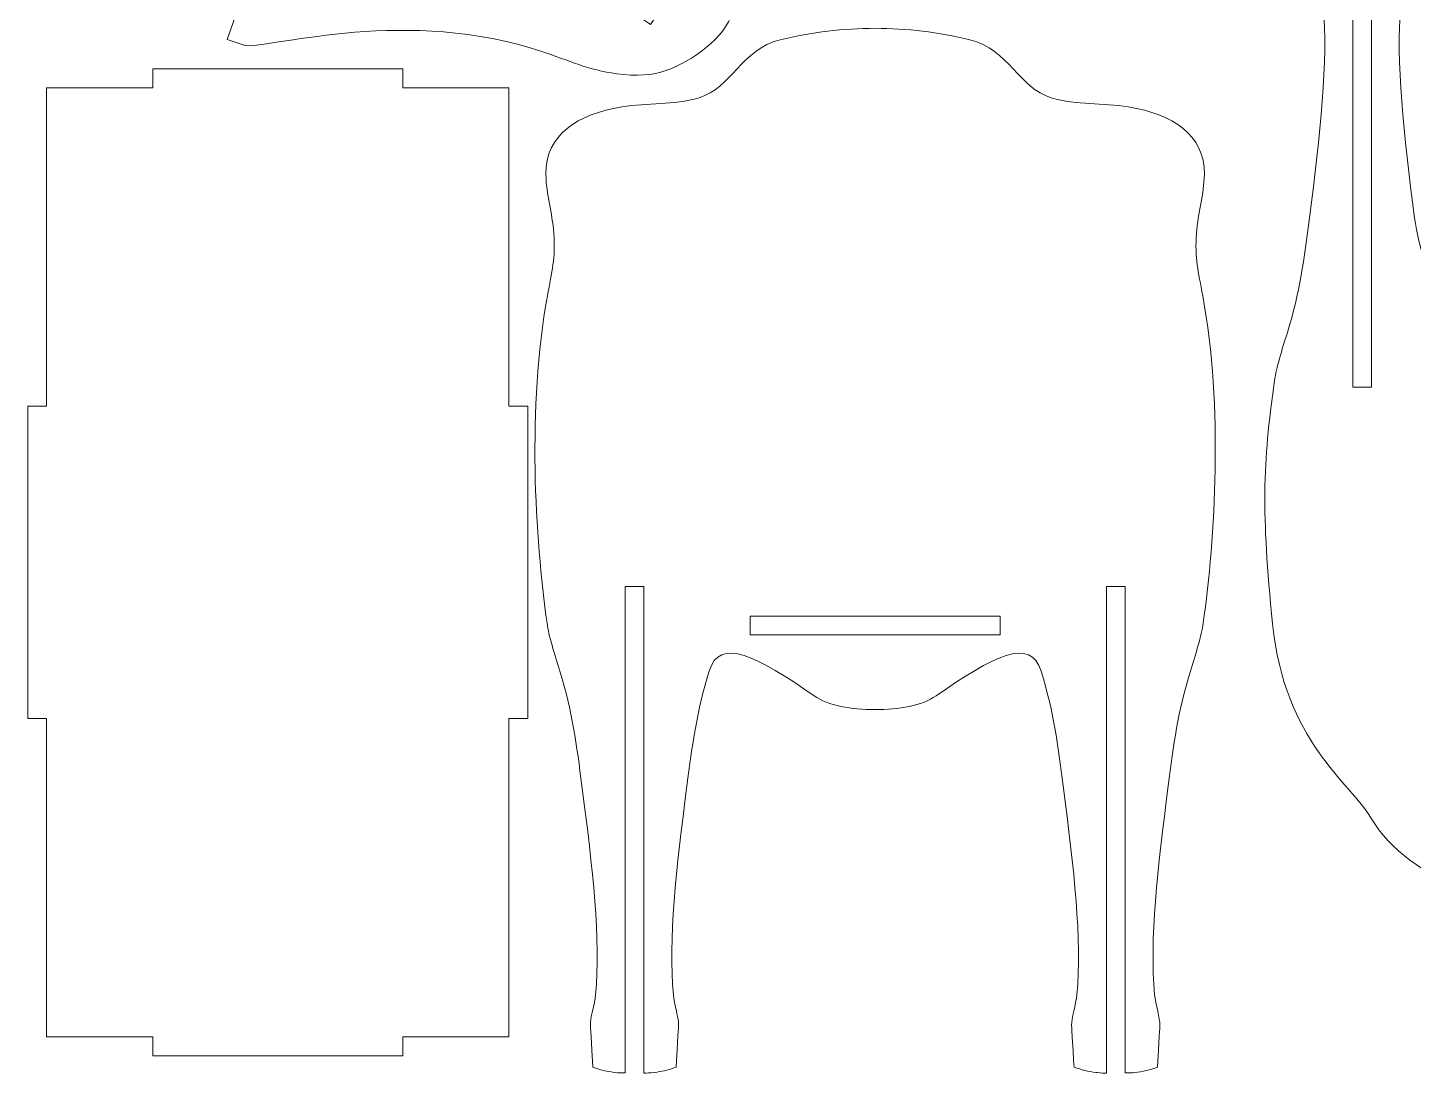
# Model space of a CAD drawing. Header units: millimetres. Extents: x -265 to 268, y -172 to 172.
# Drawn here: x -265.4 to -43.8, y -171.7 to -4.4 of the extents above; entities that cross this region are included whole.
import ezdxf

# ---------------------------------------------------------------- set-up
doc = ezdxf.new("R2010")
doc.units = ezdxf.units.MM
doc.header["$MEASUREMENT"] = 0
doc.layers.add('Camada 1', color=7, linetype='Continuous')

msp = doc.modelspace()

# ---------------------------------------------------------------- linework, layer by layer
at = {"layer": 'Camada 1', "color": 250, "lineweight": 20}
for points, knots in [([(-163.3278, -11.219), (-165.4567, -11.9773), (-168.0792, -12.1499), (-171.1933, -11.7353), (-171.1933, -11.7353), (-175.8462, -11.1159), (-178.831, -9.6159), (-183.02, -8.2169), (-183.02, -8.2169), (-204.7166, -0.9712), (-225.6192, -7.4778), (-230.6805, -7.2331), (-230.6805, -7.2331), (-230.6805, -7.2331), (-233.5116, -6.2407), (-233.5116, -6.2407), (-233.5116, -6.2407), (-233.5116, -6.2407), (-229.9422, 3.9426), (-229.9422, 3.9426), (-229.9422, 3.9426), (-229.9422, 3.9426), (-227.1111, 2.9503), (-227.1111, 2.9503), (-227.1111, 2.9503), (-227.1111, 2.9503), (-223.5417, 13.1336), (-223.5417, 13.1336), (-223.5417, 13.1336), (-223.5417, 13.1336), (-226.3727, 14.1259), (-226.3727, 14.1259), (-226.3727, 14.1259), (-226.3727, 14.1259), (-222.8033, 24.3092), (-222.8033, 24.3092), (-222.8033, 24.3092), (-222.8033, 24.3092), (-219.9722, 23.3169), (-219.9722, 23.3169), (-219.9722, 23.3169), (-219.9722, 23.3169), (-216.4028, 33.5002), (-216.4028, 33.5002), (-216.4028, 33.5002), (-216.4028, 33.5002), (-219.2339, 34.4925), (-219.2339, 34.4925), (-219.2339, 34.4925), (-219.2339, 34.4925), (-215.6645, 44.6759), (-215.6645, 44.6759), (-215.6645, 44.6759), (-215.6645, 44.6759), (-212.8334, 43.6835), (-212.8334, 43.6835), (-212.8334, 43.6835), (-212.8334, 43.6835), (-209.2639, 53.8669), (-209.2639, 53.8669), (-209.2639, 53.8669), (-209.2639, 53.8669), (-212.0951, 54.8592), (-212.0951, 54.8592), (-212.0951, 54.8592), (-212.0951, 54.8592), (-208.5257, 65.0426), (-208.5257, 65.0426), (-208.5257, 65.0426), (-208.5257, 65.0426), (-205.6945, 64.0502), (-205.6945, 64.0502), (-205.6945, 64.0502), (-201.7363, 62.6358), (-198.3599, 59.9466), (-196.0957, 56.4051), (-196.0957, 56.4051), (-195.3156, 55.1849), (-194.8099, 53.8099), (-194.6135, 52.3752), (-194.6135, 52.3752), (-194.0111, 47.976), (-192.8774, 44.2626), (-191.3469, 40.869), (-191.3469, 40.869), (-191.3469, 40.869), (-200.473, 16.0877), (-200.473, 16.0877), (-200.473, 16.0877), (-200.473, 16.0877), (-197.654, 15.0495), (-197.654, 15.0495), (-197.654, 15.0495), (-197.654, 15.0495), (-189.4915, 37.2139), (-189.4915, 37.2139), (-189.4915, 37.2139), (-187.8024, 34.2136), (-185.8099, 31.3741), (-183.6239, 28.3959), (-183.6239, 28.3959), (-181.6686, 25.7322), (-179.5131, 23.1096), (-177.2726, 20.5871), (-177.2726, 20.5871), (-177.2726, 20.5871), (-182.1342, 10.9551), (-182.1342, 10.9551), (-182.1342, 10.9551), (-182.1342, 10.9551), (-179.4561, 9.6033), (-179.4561, 9.6033), (-179.4561, 9.6033), (-179.4561, 9.6033), (-175.1114, 18.2108), (-175.1114, 18.2108), (-175.1114, 18.2108), (-174.4252, 17.4735), (-173.7346, 16.7468), (-173.0428, 16.0324), (-173.0428, 16.0324), (-169.6871, 12.5672), (-166.1703, 9.2512), (-162.6688, 6.0913), (-162.6688, 6.0913), (-162.6688, 6.0913), (-168.2819, -2.1406), (-168.2819, -2.1406), (-168.2819, -2.1406), (-168.2819, -2.1406), (-165.8033, -3.8306), (-165.8033, -3.8306), (-165.8033, -3.8306), (-165.8033, -3.8306), (-160.4135, 4.074), (-160.4135, 4.074), (-160.4135, 4.074), (-160.4135, 4.074), (-158.6789, 2.5439), (-158.6789, 2.5439), (-158.6789, 2.5439), (-157.7294, 1.7106), (-156.2599, 0.8296), (-155.0321, 0.2671), (-155.0321, 0.2671), (-153.3303, -0.5127), (-152.2639, -0.4687), (-152.6774, -1.9045), (-152.6774, -1.9045), (-153.8321, -5.9132), (-159.2065, -9.7509), (-163.3278, -11.219)], [0, 0, 0, 0, 0.02564103, 0.02564103, 0.02564103, 0.02564103, 0.05128205, 0.05128205, 0.05128205, 0.05128205, 0.07692308, 0.07692308, 0.07692308, 0.07692308, 0.1025641, 0.1025641, 0.1025641, 0.1025641, 0.12820513, 0.12820513, 0.12820513, 0.12820513, 0.15384615, 0.15384615, 0.15384615, 0.15384615, 0.17948718, 0.17948718, 0.17948718, 0.17948718, 0.20512821, 0.20512821, 0.20512821, 0.20512821, 0.23076923, 0.23076923, 0.23076923, 0.23076923, 0.25641026, 0.25641026, 0.25641026, 0.25641026, 0.28205128, 0.28205128, 0.28205128, 0.28205128, 0.30769231, 0.30769231, 0.30769231, 0.30769231, 0.33333333, 0.33333333, 0.33333333, 0.33333333, 0.35897436, 0.35897436, 0.35897436, 0.35897436, 0.38461538, 0.38461538, 0.38461538, 0.38461538, 0.41025641, 0.41025641, 0.41025641, 0.41025641, 0.43589744, 0.43589744, 0.43589744, 0.43589744, 0.46153846, 0.46153846, 0.46153846, 0.46153846, 0.48717949, 0.48717949, 0.48717949, 0.48717949, 0.51282051, 0.51282051, 0.51282051, 0.51282051, 0.53846154, 0.53846154, 0.53846154, 0.53846154, 0.56410256, 0.56410256, 0.56410256, 0.56410256, 0.58974359, 0.58974359, 0.58974359, 0.58974359, 0.61538462, 0.61538462, 0.61538462, 0.61538462, 0.64102564, 0.64102564, 0.64102564, 0.64102564, 0.66666667, 0.66666667, 0.66666667, 0.66666667, 0.69230769, 0.69230769, 0.69230769, 0.69230769, 0.71794872, 0.71794872, 0.71794872, 0.71794872, 0.74358974, 0.74358974, 0.74358974, 0.74358974, 0.76923077, 0.76923077, 0.76923077, 0.76923077, 0.79487179, 0.79487179, 0.79487179, 0.79487179, 0.82051282, 0.82051282, 0.82051282, 0.82051282, 0.84615385, 0.84615385, 0.84615385, 0.84615385, 0.87179487, 0.87179487, 0.87179487, 0.87179487, 0.8974359, 0.8974359, 0.8974359, 0.8974359, 0.92307692, 0.92307692, 0.92307692, 0.92307692, 0.94871795, 0.94871795, 0.94871795, 0.94871795, 1, 1, 1, 1]), ([(-50.529, -130.8132), (-44.3743, -141.2746), (-28.7234, -145.9723), (-13.4535, -146.2556), (-13.4535, -146.2556), (1.8164, -145.9723), (17.4673, -141.2746), (23.622, -130.8132), (23.622, -130.8132), (26.9703, -125.122), (37.4737, -118.6276), (39.3621, -99.7593), (39.3621, -99.7593), (41.1656, -81.7389), (40.9572, -74.4332), (39.0528, -60.8271), (39.0528, -60.8271), (38.7715, -58.8168), (37.8782, -55.9601), (36.9977, -53.1291), (36.9977, -53.1291), (35.004, -46.719), (34.3205, -41.4172), (33.458, -34.7708), (33.458, -34.7708), (31.7307, -21.4608), (30.4435, -9.5874), (31.2807, -0.8258), (31.2807, -0.8258), (31.4164, 0.5954), (32.1745, 3.0924), (32.1177, 4.0717), (32.1177, 4.0717), (32.0152, 5.8392), (30.4234, 6.877), (27.3432, 7.1835), (27.3432, 7.1835), (27.2723, 7.1906), (26.9618, 7.1972), (26.5465, 7.2035), (26.5465, 7.2035), (26.5465, 7.2035), (26.5465, -61.9141), (26.5465, -61.9141), (26.5465, -61.9141), (26.5465, -61.9141), (23.5465, -61.9141), (23.5465, -61.9141), (23.5465, -61.9141), (23.5465, -61.9141), (23.5465, 7.2434), (23.5465, 7.2434), (23.5465, 7.2434), (23.1532, 7.221), (22.7809, 7.1883), (22.4294, 7.1454), (22.4294, 7.1454), (19.5748, 6.797), (18.0978, 5.7721), (17.9991, 4.0717), (17.9991, 4.0717), (17.9423, 3.0923), (18.7004, 0.5954), (18.8361, -0.8258), (18.8361, -0.8258), (19.6733, -9.5874), (18.386, -21.4608), (16.6588, -34.7708), (16.6588, -34.7708), (15.3923, -44.5305), (8.349, -61.0737), (-3.6951, -52.6996), (-3.6951, -52.6996), (-7.9654, -49.7305), (-18.9416, -49.7305), (-23.2119, -52.6996), (-23.2119, -52.6996), (-35.256, -61.0737), (-42.2993, -44.5305), (-43.5658, -34.7708), (-43.5658, -34.7708), (-45.293, -21.4608), (-46.5803, -9.5874), (-45.7431, -0.8258), (-45.7431, -0.8258), (-45.6074, 0.5954), (-44.8493, 3.0923), (-44.9061, 4.0717), (-44.9061, 4.0717), (-45.0048, 5.7721), (-46.4818, 6.797), (-49.3364, 7.1454), (-49.3364, 7.1454), (-49.6879, 7.1883), (-50.0602, 7.221), (-50.4535, 7.2434), (-50.4535, 7.2434), (-50.4535, 7.2434), (-50.4535, -61.9141), (-50.4535, -61.9141), (-50.4535, -61.9141), (-50.4535, -61.9141), (-53.4535, -61.9141), (-53.4535, -61.9141), (-53.4535, -61.9141), (-53.4535, -61.9141), (-53.4535, 7.2035), (-53.4535, 7.2035), (-53.4535, 7.2035), (-53.8688, 7.1972), (-54.1793, 7.1906), (-54.2502, 7.1835), (-54.2502, 7.1835), (-57.3304, 6.877), (-58.9222, 5.8392), (-59.0247, 4.0717), (-59.0247, 4.0717), (-59.0815, 3.0924), (-58.3234, 0.5954), (-58.1877, -0.8258), (-58.1877, -0.8258), (-57.3505, -9.5874), (-58.6377, -21.4608), (-60.365, -34.7708), (-60.365, -34.7708), (-61.2275, -41.4172), (-61.911, -46.719), (-63.9047, -53.1291), (-63.9047, -53.1291), (-64.7852, -55.9601), (-65.6785, -58.8168), (-65.9598, -60.8271), (-65.9598, -60.8271), (-67.8642, -74.4332), (-68.0726, -81.7389), (-66.2691, -99.7593), (-66.2691, -99.7593), (-64.3807, -118.6276), (-53.8773, -125.122), (-50.529, -130.8132)], [0, 0, 0, 0, 0.02777778, 0.02777778, 0.02777778, 0.02777778, 0.05555556, 0.05555556, 0.05555556, 0.05555556, 0.08333333, 0.08333333, 0.08333333, 0.08333333, 0.11111111, 0.11111111, 0.11111111, 0.11111111, 0.13888889, 0.13888889, 0.13888889, 0.13888889, 0.16666667, 0.16666667, 0.16666667, 0.16666667, 0.19444444, 0.19444444, 0.19444444, 0.19444444, 0.22222222, 0.22222222, 0.22222222, 0.22222222, 0.25, 0.25, 0.25, 0.25, 0.27777778, 0.27777778, 0.27777778, 0.27777778, 0.30555556, 0.30555556, 0.30555556, 0.30555556, 0.33333333, 0.33333333, 0.33333333, 0.33333333, 0.36111111, 0.36111111, 0.36111111, 0.36111111, 0.38888889, 0.38888889, 0.38888889, 0.38888889, 0.41666667, 0.41666667, 0.41666667, 0.41666667, 0.44444444, 0.44444444, 0.44444444, 0.44444444, 0.47222222, 0.47222222, 0.47222222, 0.47222222, 0.5, 0.5, 0.5, 0.5, 0.52777778, 0.52777778, 0.52777778, 0.52777778, 0.55555556, 0.55555556, 0.55555556, 0.55555556, 0.58333333, 0.58333333, 0.58333333, 0.58333333, 0.61111111, 0.61111111, 0.61111111, 0.61111111, 0.63888889, 0.63888889, 0.63888889, 0.63888889, 0.66666667, 0.66666667, 0.66666667, 0.66666667, 0.69444444, 0.69444444, 0.69444444, 0.69444444, 0.72222222, 0.72222222, 0.72222222, 0.72222222, 0.75, 0.75, 0.75, 0.75, 0.77777778, 0.77777778, 0.77777778, 0.77777778, 0.80555556, 0.80555556, 0.80555556, 0.80555556, 0.83333333, 0.83333333, 0.83333333, 0.83333333, 0.86111111, 0.86111111, 0.86111111, 0.86111111, 0.88888889, 0.88888889, 0.88888889, 0.88888889, 0.91666667, 0.91666667, 0.91666667, 0.91666667, 0.94444444, 0.94444444, 0.94444444, 0.94444444, 1, 1, 1, 1]), ([(-78.4504, -37.2474), (-78.2219, -33.9493), (-77.2364, -31.0955), (-77.1917, -27.8214), (-77.1917, -27.8214), (-77.1052, -21.4844), (-82.2824, -18.1721), (-89.3246, -17.0353), (-89.3246, -17.0353), (-93.5839, -16.3477), (-97.4512, -16.821), (-101.7172, -15.5666), (-101.7172, -15.5666), (-106.7763, -14.0789), (-108.5136, -7.8084), (-114.687, -6.3052), (-114.687, -6.3052), (-119.7455, -5.0735), (-124.8056, -4.4576), (-129.8657, -4.4576), (-129.8657, -4.4576), (-134.9258, -4.4576), (-139.9859, -5.0735), (-145.0444, -6.3052), (-145.0444, -6.3052), (-151.2178, -7.8084), (-152.9551, -14.0789), (-158.0142, -15.5666), (-158.0142, -15.5666), (-162.2802, -16.821), (-166.1475, -16.3477), (-170.4068, -17.0353), (-170.4068, -17.0353), (-177.449, -18.1721), (-182.6262, -21.4844), (-182.5397, -27.8214), (-182.5397, -27.8214), (-182.495, -31.0955), (-181.5095, -33.9493), (-181.281, -37.2474), (-181.281, -37.2474), (-180.9975, -41.3375), (-181.5578, -43.3047), (-182.2879, -47.2748), (-182.2879, -47.2748), (-185.5635, -65.0867), (-184.2646, -86.0534), (-182.3601, -99.6596), (-182.3601, -99.6596), (-182.0787, -101.6699), (-181.1855, -104.5265), (-180.305, -107.3575), (-180.305, -107.3575), (-178.3113, -113.7676), (-177.6278, -119.0695), (-176.7653, -125.7158), (-176.7653, -125.7158), (-175.0381, -139.0258), (-173.7509, -150.3578), (-174.588, -159.1194), (-174.588, -159.1194), (-174.7237, -160.5405), (-175.4817, -163.0376), (-175.425, -164.0169), (-175.425, -164.0169), (-175.425, -164.0169), (-175.4233, -164.0463), (-175.4233, -164.0463), (-175.4233, -164.0463), (-175.4233, -164.0463), (-175.3975, -164.4914), (-175.3975, -164.4914), (-175.3975, -164.4914), (-175.3975, -164.4914), (-175.364, -165.07), (-175.364, -165.07), (-175.364, -165.07), (-175.364, -165.07), (-175.3205, -165.8222), (-175.3205, -165.8222), (-175.3205, -165.8222), (-175.3205, -165.8222), (-175.2639, -166.8), (-175.2639, -166.8), (-175.2639, -166.8), (-175.2639, -166.8), (-175.1903, -168.0713), (-175.1903, -168.0713), (-175.1903, -168.0713), (-175.1903, -168.0713), (-175.0946, -169.7239), (-175.0946, -169.7239), (-175.0946, -169.7239), (-175.0946, -169.7239), (-175.0378, -170.7047), (-175.0378, -170.7047), (-175.0378, -170.7047), (-173.7865, -171.2106), (-172.4337, -171.4735), (-171.0907, -171.6071), (-171.0907, -171.6071), (-171.0907, -171.6071), (-171.0376, -171.612), (-171.0376, -171.612), (-171.0376, -171.612), (-171.0376, -171.612), (-170.8568, -171.6247), (-170.8568, -171.6247), (-170.8568, -171.6247), (-170.8568, -171.6247), (-170.4946, -171.6375), (-170.4946, -171.6375), (-170.4946, -171.6375), (-170.4946, -171.6375), (-170.173, -171.6441), (-170.173, -171.6441), (-170.173, -171.6441), (-170.173, -171.6441), (-169.8657, -171.649), (-169.8657, -171.649), (-169.8657, -171.649), (-169.8657, -171.649), (-169.8657, -93.7672), (-169.8657, -93.7672), (-169.8657, -93.7672), (-169.8657, -93.7672), (-166.8657, -93.7672), (-166.8657, -93.7672), (-166.8657, -93.7672), (-166.8657, -93.7672), (-166.8657, -171.6964), (-166.8657, -171.6964), (-166.8657, -171.6964), (-166.8657, -171.6964), (-166.4908, -171.675), (-166.4908, -171.675), (-166.4908, -171.675), (-166.4908, -171.675), (-166.1161, -171.649), (-166.1161, -171.649), (-166.1161, -171.649), (-166.1161, -171.649), (-165.7419, -171.6169), (-165.7419, -171.6169), (-165.7419, -171.6169), (-165.7419, -171.6169), (-165.1923, -171.5575), (-165.1923, -171.5575), (-165.1923, -171.5575), (-165.1923, -171.5575), (-164.7422, -171.4971), (-164.7422, -171.4971), (-164.7422, -171.4971), (-163.7037, -171.3445), (-162.6675, -171.0983), (-161.6943, -170.7049), (-161.6943, -170.7049), (-161.6943, -170.7049), (-161.6324, -169.6383), (-161.6324, -169.6383), (-161.6324, -169.6383), (-161.6324, -169.6383), (-161.5375, -168.002), (-161.5375, -168.002), (-161.5375, -168.002), (-161.5375, -168.002), (-161.4645, -166.7434), (-161.4645, -166.7434), (-161.4645, -166.7434), (-161.4645, -166.7434), (-161.4084, -165.7752), (-161.4084, -165.7752), (-161.4084, -165.7752), (-161.4084, -165.7752), (-161.3652, -165.0305), (-161.3652, -165.0305), (-161.3652, -165.0305), (-161.3652, -165.0305), (-161.332, -164.4576), (-161.332, -164.4576), (-161.332, -164.4576), (-161.332, -164.4576), (-161.3064, -164.0169), (-161.3064, -164.0169), (-161.3064, -164.0169), (-161.2496, -163.0376), (-162.0077, -160.5405), (-162.1434, -159.1194), (-162.1434, -159.1194), (-162.9805, -150.3578), (-161.6933, -139.0258), (-159.9661, -125.7158), (-159.9661, -125.7158), (-159.1036, -119.0695), (-158.4201, -113.7677), (-156.4264, -107.3575), (-156.4264, -107.3575), (-154.7643, -101.7568), (-148.7402, -104.9461), (-139.6122, -111.2927), (-139.6122, -111.2927), (-137.3979, -112.8323), (-133.6509, -113.5241), (-129.8657, -113.4922), (-129.8657, -113.4922), (-126.0805, -113.5241), (-122.3335, -112.8323), (-120.1192, -111.2927), (-120.1192, -111.2927), (-110.9912, -104.9461), (-104.9671, -101.7568), (-103.305, -107.3575), (-103.305, -107.3575), (-101.3113, -113.7677), (-100.6278, -119.0695), (-99.7653, -125.7158), (-99.7653, -125.7158), (-98.0381, -139.0258), (-96.7509, -150.3578), (-97.588, -159.1194), (-97.588, -159.1194), (-97.7237, -160.5405), (-98.4818, -163.0376), (-98.425, -164.0169), (-98.425, -164.0169), (-98.425, -164.0169), (-98.3994, -164.4576), (-98.3994, -164.4576), (-98.3994, -164.4576), (-98.3994, -164.4576), (-98.3662, -165.0305), (-98.3662, -165.0305), (-98.3662, -165.0305), (-98.3662, -165.0305), (-98.323, -165.7752), (-98.323, -165.7752), (-98.323, -165.7752), (-98.323, -165.7752), (-98.2669, -166.7434), (-98.2669, -166.7434), (-98.2669, -166.7434), (-98.2669, -166.7434), (-98.1939, -168.002), (-98.1939, -168.002), (-98.1939, -168.002), (-98.1939, -168.002), (-98.099, -169.6383), (-98.099, -169.6383), (-98.099, -169.6383), (-98.099, -169.6383), (-98.0371, -170.7049), (-98.0371, -170.7049), (-98.0371, -170.7049), (-96.9244, -171.1547), (-95.7304, -171.4122), (-94.5391, -171.5575), (-94.5391, -171.5575), (-94.5391, -171.5575), (-94.3335, -171.5815), (-94.3335, -171.5815), (-94.3335, -171.5815), (-94.3335, -171.5815), (-93.8387, -171.6306), (-93.8387, -171.6306), (-93.8387, -171.6306), (-93.8387, -171.6306), (-93.4644, -171.6602), (-93.4644, -171.6602), (-93.4644, -171.6602), (-93.4644, -171.6602), (-93.0895, -171.6838), (-93.0895, -171.6838), (-93.0895, -171.6838), (-93.0895, -171.6838), (-92.8657, -171.6964), (-92.8657, -171.6964), (-92.8657, -171.6964), (-92.8657, -171.6964), (-92.8657, -93.7672), (-92.8657, -93.7672), (-92.8657, -93.7672), (-92.8657, -93.7672), (-89.8657, -93.7672), (-89.8657, -93.7672), (-89.8657, -93.7672), (-89.8657, -93.7672), (-89.8657, -171.649), (-89.8657, -171.649), (-89.8657, -171.649), (-89.8657, -171.649), (-89.5033, -171.6431), (-89.5033, -171.6431), (-89.5033, -171.6431), (-89.5033, -171.6431), (-89.141, -171.635), (-89.141, -171.635), (-89.141, -171.635), (-88.9722, -171.6302), (-88.8033, -171.6231), (-88.6353, -171.6066), (-88.6353, -171.6066), (-88.6353, -171.6066), (-88.329, -171.5738), (-88.329, -171.5738), (-88.329, -171.5738), (-87.0912, -171.4316), (-85.8487, -171.1717), (-84.6936, -170.7047), (-84.6936, -170.7047), (-84.6936, -170.7047), (-84.6368, -169.7239), (-84.6368, -169.7239), (-84.6368, -169.7239), (-84.6368, -169.7239), (-84.5411, -168.0713), (-84.5411, -168.0713), (-84.5411, -168.0713), (-84.5411, -168.0713), (-84.4675, -166.8), (-84.4675, -166.8), (-84.4675, -166.8), (-84.4675, -166.8), (-84.4109, -165.8222), (-84.4109, -165.8222), (-84.4109, -165.8222), (-84.4109, -165.8222), (-84.3674, -165.07), (-84.3674, -165.07), (-84.3674, -165.07), (-84.3674, -165.07), (-84.3339, -164.4914), (-84.3339, -164.4914), (-84.3339, -164.4914), (-84.3339, -164.4914), (-84.3081, -164.0463), (-84.3081, -164.0463), (-84.3081, -164.0463), (-84.3081, -164.0463), (-84.3064, -164.0169), (-84.3064, -164.0169), (-84.3064, -164.0169), (-84.2497, -163.0376), (-85.0077, -160.5405), (-85.1434, -159.1194), (-85.1434, -159.1194), (-85.9805, -150.3578), (-84.6933, -139.0258), (-82.9661, -125.7158), (-82.9661, -125.7158), (-82.1036, -119.0695), (-81.4201, -113.7676), (-79.4264, -107.3575), (-79.4264, -107.3575), (-78.5459, -104.5265), (-77.6527, -101.6699), (-77.3713, -99.6596), (-77.3713, -99.6596), (-75.4668, -86.0534), (-74.1679, -65.0867), (-77.4435, -47.2748), (-77.4435, -47.2748), (-78.1736, -43.3047), (-78.7339, -41.3375), (-78.4504, -37.2474)], [0, 0, 0, 0, 0.01086957, 0.01086957, 0.01086957, 0.01086957, 0.02173913, 0.02173913, 0.02173913, 0.02173913, 0.0326087, 0.0326087, 0.0326087, 0.0326087, 0.04347826, 0.04347826, 0.04347826, 0.04347826, 0.05434783, 0.05434783, 0.05434783, 0.05434783, 0.06521739, 0.06521739, 0.06521739, 0.06521739, 0.07608696, 0.07608696, 0.07608696, 0.07608696, 0.08695652, 0.08695652, 0.08695652, 0.08695652, 0.09782609, 0.09782609, 0.09782609, 0.09782609, 0.10869565, 0.10869565, 0.10869565, 0.10869565, 0.11956522, 0.11956522, 0.11956522, 0.11956522, 0.13043478, 0.13043478, 0.13043478, 0.13043478, 0.14130435, 0.14130435, 0.14130435, 0.14130435, 0.15217391, 0.15217391, 0.15217391, 0.15217391, 0.16304348, 0.16304348, 0.16304348, 0.16304348, 0.17391304, 0.17391304, 0.17391304, 0.17391304, 0.18478261, 0.18478261, 0.18478261, 0.18478261, 0.19565217, 0.19565217, 0.19565217, 0.19565217, 0.20652174, 0.20652174, 0.20652174, 0.20652174, 0.2173913, 0.2173913, 0.2173913, 0.2173913, 0.22826087, 0.22826087, 0.22826087, 0.22826087, 0.23913043, 0.23913043, 0.23913043, 0.23913043, 0.25, 0.25, 0.25, 0.25, 0.26086957, 0.26086957, 0.26086957, 0.26086957, 0.27173913, 0.27173913, 0.27173913, 0.27173913, 0.2826087, 0.2826087, 0.2826087, 0.2826087, 0.29347826, 0.29347826, 0.29347826, 0.29347826, 0.30434783, 0.30434783, 0.30434783, 0.30434783, 0.31521739, 0.31521739, 0.31521739, 0.31521739, 0.32608696, 0.32608696, 0.32608696, 0.32608696, 0.33695652, 0.33695652, 0.33695652, 0.33695652, 0.34782609, 0.34782609, 0.34782609, 0.34782609, 0.35869565, 0.35869565, 0.35869565, 0.35869565, 0.36956522, 0.36956522, 0.36956522, 0.36956522, 0.38043478, 0.38043478, 0.38043478, 0.38043478, 0.39130435, 0.39130435, 0.39130435, 0.39130435, 0.40217391, 0.40217391, 0.40217391, 0.40217391, 0.41304348, 0.41304348, 0.41304348, 0.41304348, 0.42391304, 0.42391304, 0.42391304, 0.42391304, 0.43478261, 0.43478261, 0.43478261, 0.43478261, 0.44565217, 0.44565217, 0.44565217, 0.44565217, 0.45652174, 0.45652174, 0.45652174, 0.45652174, 0.4673913, 0.4673913, 0.4673913, 0.4673913, 0.47826087, 0.47826087, 0.47826087, 0.47826087, 0.48913043, 0.48913043, 0.48913043, 0.48913043, 0.5, 0.5, 0.5, 0.5, 0.51086957, 0.51086957, 0.51086957, 0.51086957, 0.52173913, 0.52173913, 0.52173913, 0.52173913, 0.5326087, 0.5326087, 0.5326087, 0.5326087, 0.54347826, 0.54347826, 0.54347826, 0.54347826, 0.55434783, 0.55434783, 0.55434783, 0.55434783, 0.56521739, 0.56521739, 0.56521739, 0.56521739, 0.57608696, 0.57608696, 0.57608696, 0.57608696, 0.58695652, 0.58695652, 0.58695652, 0.58695652, 0.59782609, 0.59782609, 0.59782609, 0.59782609, 0.60869565, 0.60869565, 0.60869565, 0.60869565, 0.61956522, 0.61956522, 0.61956522, 0.61956522, 0.63043478, 0.63043478, 0.63043478, 0.63043478, 0.64130435, 0.64130435, 0.64130435, 0.64130435, 0.65217391, 0.65217391, 0.65217391, 0.65217391, 0.66304348, 0.66304348, 0.66304348, 0.66304348, 0.67391304, 0.67391304, 0.67391304, 0.67391304, 0.68478261, 0.68478261, 0.68478261, 0.68478261, 0.69565217, 0.69565217, 0.69565217, 0.69565217, 0.70652174, 0.70652174, 0.70652174, 0.70652174, 0.7173913, 0.7173913, 0.7173913, 0.7173913, 0.72826087, 0.72826087, 0.72826087, 0.72826087, 0.73913043, 0.73913043, 0.73913043, 0.73913043, 0.75, 0.75, 0.75, 0.75, 0.76086957, 0.76086957, 0.76086957, 0.76086957, 0.77173913, 0.77173913, 0.77173913, 0.77173913, 0.7826087, 0.7826087, 0.7826087, 0.7826087, 0.79347826, 0.79347826, 0.79347826, 0.79347826, 0.80434783, 0.80434783, 0.80434783, 0.80434783, 0.81521739, 0.81521739, 0.81521739, 0.81521739, 0.82608696, 0.82608696, 0.82608696, 0.82608696, 0.83695652, 0.83695652, 0.83695652, 0.83695652, 0.84782609, 0.84782609, 0.84782609, 0.84782609, 0.85869565, 0.85869565, 0.85869565, 0.85869565, 0.86956522, 0.86956522, 0.86956522, 0.86956522, 0.88043478, 0.88043478, 0.88043478, 0.88043478, 0.89130435, 0.89130435, 0.89130435, 0.89130435, 0.90217391, 0.90217391, 0.90217391, 0.90217391, 0.91304348, 0.91304348, 0.91304348, 0.91304348, 0.92391304, 0.92391304, 0.92391304, 0.92391304, 0.93478261, 0.93478261, 0.93478261, 0.93478261, 0.94565217, 0.94565217, 0.94565217, 0.94565217, 0.95652174, 0.95652174, 0.95652174, 0.95652174, 0.9673913, 0.9673913, 0.9673913, 0.9673913, 0.97826087, 0.97826087, 0.97826087, 0.97826087, 1, 1, 1, 1]), ([(-205.446, -10.9678), (-205.446, -10.9678), (-245.446, -10.9678), (-245.446, -10.9678), (-245.446, -10.9678), (-245.446, -10.9678), (-245.446, -13.9678), (-245.446, -13.9678), (-245.446, -13.9678), (-245.446, -13.9678), (-262.446, -13.9678), (-262.446, -13.9678), (-262.446, -13.9678), (-262.446, -13.9678), (-262.446, -64.9271), (-262.446, -64.9271), (-262.446, -64.9271), (-262.446, -64.9271), (-265.446, -64.9271), (-265.446, -64.9271), (-265.446, -64.9271), (-265.446, -64.9271), (-265.446, -114.927), (-265.446, -114.927), (-265.446, -114.927), (-265.446, -114.927), (-262.446, -114.927), (-262.446, -114.927), (-262.446, -114.927), (-262.446, -114.927), (-262.446, -165.8864), (-262.446, -165.8864), (-262.446, -165.8864), (-262.446, -165.8864), (-245.446, -165.8864), (-245.446, -165.8864), (-245.446, -165.8864), (-245.446, -165.8864), (-245.446, -168.8864), (-245.446, -168.8864), (-245.446, -168.8864), (-245.446, -168.8864), (-205.446, -168.8864), (-205.446, -168.8864), (-205.446, -168.8864), (-205.446, -168.8864), (-205.446, -165.8864), (-205.446, -165.8864), (-205.446, -165.8864), (-205.446, -165.8864), (-188.4461, -165.8864), (-188.4461, -165.8864), (-188.4461, -165.8864), (-188.4461, -165.8864), (-188.4461, -114.927), (-188.4461, -114.927), (-188.4461, -114.927), (-188.4461, -114.927), (-185.4461, -114.927), (-185.4461, -114.927), (-185.4461, -114.927), (-185.4461, -114.927), (-185.4461, -64.9271), (-185.4461, -64.9271), (-185.4461, -64.9271), (-185.4461, -64.9271), (-188.4461, -64.9271), (-188.4461, -64.9271), (-188.4461, -64.9271), (-188.4461, -64.9271), (-188.4461, -13.9678), (-188.4461, -13.9678), (-188.4461, -13.9678), (-188.4461, -13.9678), (-205.446, -13.9678), (-205.446, -13.9678), (-205.446, -13.9678), (-205.446, -13.9678), (-205.446, -10.9678), (-205.446, -10.9678)], [0, 0, 0, 0, 0.04761905, 0.04761905, 0.04761905, 0.04761905, 0.0952381, 0.0952381, 0.0952381, 0.0952381, 0.14285714, 0.14285714, 0.14285714, 0.14285714, 0.19047619, 0.19047619, 0.19047619, 0.19047619, 0.23809524, 0.23809524, 0.23809524, 0.23809524, 0.28571429, 0.28571429, 0.28571429, 0.28571429, 0.33333333, 0.33333333, 0.33333333, 0.33333333, 0.38095238, 0.38095238, 0.38095238, 0.38095238, 0.42857143, 0.42857143, 0.42857143, 0.42857143, 0.47619048, 0.47619048, 0.47619048, 0.47619048, 0.52380952, 0.52380952, 0.52380952, 0.52380952, 0.57142857, 0.57142857, 0.57142857, 0.57142857, 0.61904762, 0.61904762, 0.61904762, 0.61904762, 0.66666667, 0.66666667, 0.66666667, 0.66666667, 0.71428571, 0.71428571, 0.71428571, 0.71428571, 0.76190476, 0.76190476, 0.76190476, 0.76190476, 0.80952381, 0.80952381, 0.80952381, 0.80952381, 0.85714286, 0.85714286, 0.85714286, 0.85714286, 0.9047619, 0.9047619, 0.9047619, 0.9047619, 1, 1, 1, 1]), ([(-149.8657, -98.5447), (-149.8657, -98.5447), (-109.8657, -98.5447), (-109.8657, -98.5447), (-109.8657, -98.5447), (-109.8657, -98.5447), (-109.8657, -101.5447), (-109.8657, -101.5447), (-109.8657, -101.5447), (-109.8657, -101.5447), (-149.8657, -101.5447), (-149.8657, -101.5447), (-149.8657, -101.5447), (-149.8657, -101.5447), (-149.8657, -98.5447), (-149.8657, -98.5447)], [0, 0, 0, 0, 0.2, 0.2, 0.2, 0.2, 0.4, 0.4, 0.4, 0.4, 0.6, 0.6, 0.6, 0.6, 1, 1, 1, 1])]:
    msp.add_open_spline(points, degree=3, knots=knots, dxfattribs=at)

doc.saveas('drawing.dxf')
